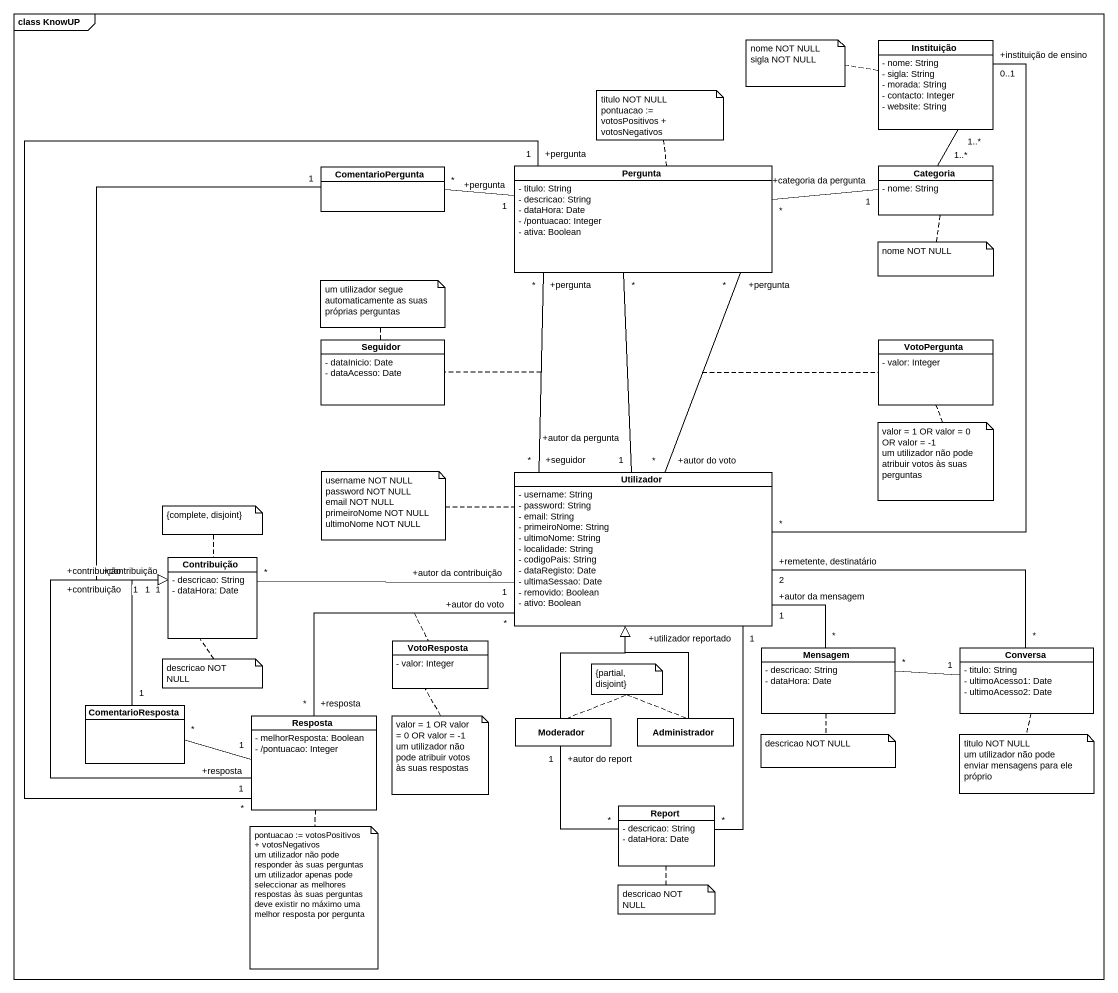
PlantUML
@startuml
mainframe class KnowUP
hide circle
hide empty members
skinparam classAttributeIconSize 0
class Instituição {
  - nome: String
  - sigla: String
  - morada: String
  - contacto: Integer
  - website: String
}
class ComentarioPergunta
class Pergunta {
  - titulo: String
  - descricao: String
  - dataHora: Date
  - /pontuacao: Integer
  - ativa: Boolean
}
class Categoria {
  - nome: String
}
class Seguidor {
  - dataInicio: Date
  - dataAcesso: Date
}
class VotoPergunta {
  - valor: Integer
}
class Utilizador {
  - username: String
  - password: String
  - email: String
  - primeiroNome: String
  - ultimoNome: String
  - localidade: String
  - codigoPais: String
  - dataRegisto: Date
  - ultimaSessao: Date
  - removido: Boolean
  - ativo: Boolean
}
class Contribuição {
  - descricao: String
  - dataHora: Date
}
class VotoResposta {
  - valor: Integer
}
class Mensagem {
  - descricao: String
  - dataHora: Date
}
class Conversa {
  - titulo: String
  - ultimoAcesso1: Date
  - ultimoAcesso2: Date
}
class ComentarioResposta
class Resposta {
  - melhorResposta: Boolean
  - /pontuacao: Integer
}
class Moderador
class Administrador
class Report {
  - descricao: String
  - dataHora: Date
}
Instituição "+instituição de ensino\n0..1" -- "*" Utilizador
ComentarioPergunta "*" -right- "+pergunta\n1" Pergunta
ComentarioPergunta "1" --|> "+contribuição\n1" Contribuição
Pergunta "+pergunta\n*" -- "+seguidor\n*" Utilizador
(Pergunta, Utilizador) .. Seguidor
Pergunta "+pergunta\n*" -- "+autor do voto\n*" Utilizador
(Pergunta, Utilizador) .. VotoPergunta
Pergunta "+pergunta\n1" -- "*" Resposta
Categoria "1..*" -up- "1..*" Instituição
Categoria "+categoria da pergunta\n1" -left- "*" Pergunta
Utilizador "+autor da pergunta\n1" -up- "*" Pergunta
Utilizador "+autor do voto\n*" -- "+resposta\n*" Resposta
(Utilizador, Resposta) .. VotoResposta
Contribuição "*" -right- "+autor da contribuição\n1" Utilizador
Mensagem "*" -up- "+autor da mensagem\n1" Utilizador
Conversa "*" -left- "+remetente, destinatário\n2" Utilizador
Conversa "1" -left- "*" Mensagem
ComentarioResposta "1" -up-|> "+contribuição\n1" Contribuição
ComentarioResposta "*" -right- "+resposta\n1" Resposta
Resposta "1" -up-|> "+contribuição\n1" Contribuição
Moderador -up-|> Utilizador
Administrador -up-|> Utilizador
Report "*" -up- "+utilizador reportado\n1" Utilizador
Report "*" -up- "+autor do report\n1" Moderador
note left of Instituição
  nome NOT NULL
  sigla NOT NULL
end note
note top of Pergunta
  titulo NOT NULL
  pontuacao := votosPositivos + votosNegativos
end note
note bottom of Categoria : nome NOT NULL
note top of Seguidor : um utilizador segue automaticamente as suas próprias perguntas
note bottom of VotoPergunta
  valor = 1 OR valor = 0 OR valor = -1
  um utilizador não pode atribuir votos às suas perguntas
end note
note left of Utilizador
  username NOT NULL
  password NOT NULL
  email NOT NULL
  primeiroNome NOT NULL
  ultimoNome NOT NULL
end note
note top of Contribuição : {complete, disjoint}
note bottom of Contribuição : descricao NOT NULL
note as N9
  {partial, disjoint}
end note
N9 .. Moderador
N9 .. Administrador
note bottom of VotoResposta
  valor = 1 OR valor = 0 OR valor = -1
  um utilizador não pode atribuir votos às suas respostas
end note
note bottom of Mensagem : descricao NOT NULL
note bottom of Conversa
  titulo NOT NULL
  um utilizador não pode enviar mensagens para ele próprio
end note
note bottom of Resposta
  pontuacao := votosPositivos + votosNegativos
  um utilizador não pode responder às suas perguntas
  um utilizador apenas pode seleccionar as melhores respostas às suas perguntas
  deve existir no máximo uma melhor resposta por pergunta
end note
note bottom of Report : descricao NOT NULL
@enduml
